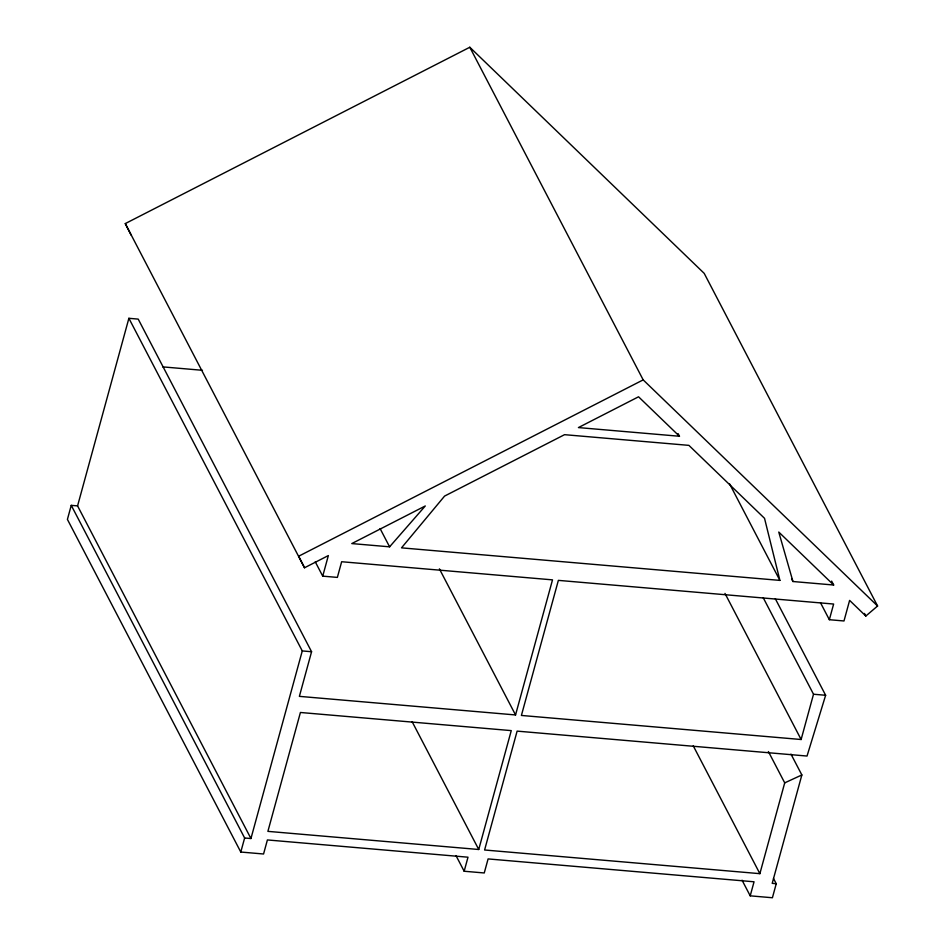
<?xml version="1.0" encoding="UTF-8"?>
<svg xmlns="http://www.w3.org/2000/svg" width="945" height="945" viewBox="0 0 945 945"><rect width="100%" height="100%" fill="white"/><g stroke="black" fill="none" stroke-linecap="round" stroke-linejoin="round"><path stroke-width="1.42" d="M71.253 505.351L244.637 837.991L250.945 838.534L77.573 505.894L71.253 505.351L67.414 519.407L240.786 852.036L263.56 853.996L267.4 839.94L467.999 857.198L464.16 871.243L484.253 872.967L488.092 858.922L754.051 881.791L750.212 895.836L772.408 897.75L776.247 883.705L773.53 878.484M77.573 505.894L128.886 318.3L138.206 319.103L311.578 651.731L299.376 696.359L515.545 714.952L552.506 579.864L341.653 561.732L337.365 577.407L322.729 576.143L315.252 561.803M240.786 852.036L244.637 837.991M250.945 838.534L302.27 650.928L128.886 318.3M322.729 576.143L328.352 555.577L304.526 567.768L125.283 223.587L469.807 47.25L704.214 273.377L877.586 606.005L865.833 616.034L849.614 600.394L843.991 620.971L829.344 619.707L820.508 602.756M478.737 849.496L511.257 730.615L300.415 712.483L267.896 831.364L478.737 849.496L412.114 721.661M775.325 598.74L825.635 695.272L807.03 756.047L517.116 731.123L484.596 849.992L759.874 873.664L784.716 782.862L768.391 751.547M829.344 619.707L833.632 604.044L558.365 580.372L521.404 715.448L801.124 739.51L813.515 694.232L763.206 597.701M790.977 754.098L801.856 774.959L772.207 883.351L776.247 883.705M389.6 546.824L425.285 505.965L351.788 543.576L389.6 546.824L380.079 528.562M877.586 606.005L643.179 379.878L298.667 556.227L304.526 567.768M784.716 782.862L801.856 774.959M162.753 366.884L202.466 370.298M679.467 436.259L578.423 427.577L638.548 396.794L679.467 436.259L678.108 433.649M779.897 580.395L401.507 547.852L444.587 496.078L564.555 434.676L688.905 445.367L764.529 518.321L779.897 580.395L729.587 483.864M791.579 578.907L792.949 581.518L833.667 585.014L831.635 581.104M813.515 694.232L825.635 695.272M302.27 650.928L311.578 651.731M833.667 585.014L778.763 532.047L792.949 581.518M864.462 613.423L865.833 616.034M469.807 47.25L643.179 379.878M724.98 593.413L801.124 739.51M693.24 745.829L759.874 873.664M742.049 880.185L750.212 895.836M439.401 568.855L515.545 714.952M455.998 855.591L464.16 871.243M125.283 223.587L131.154 235.14"/></g></svg>
